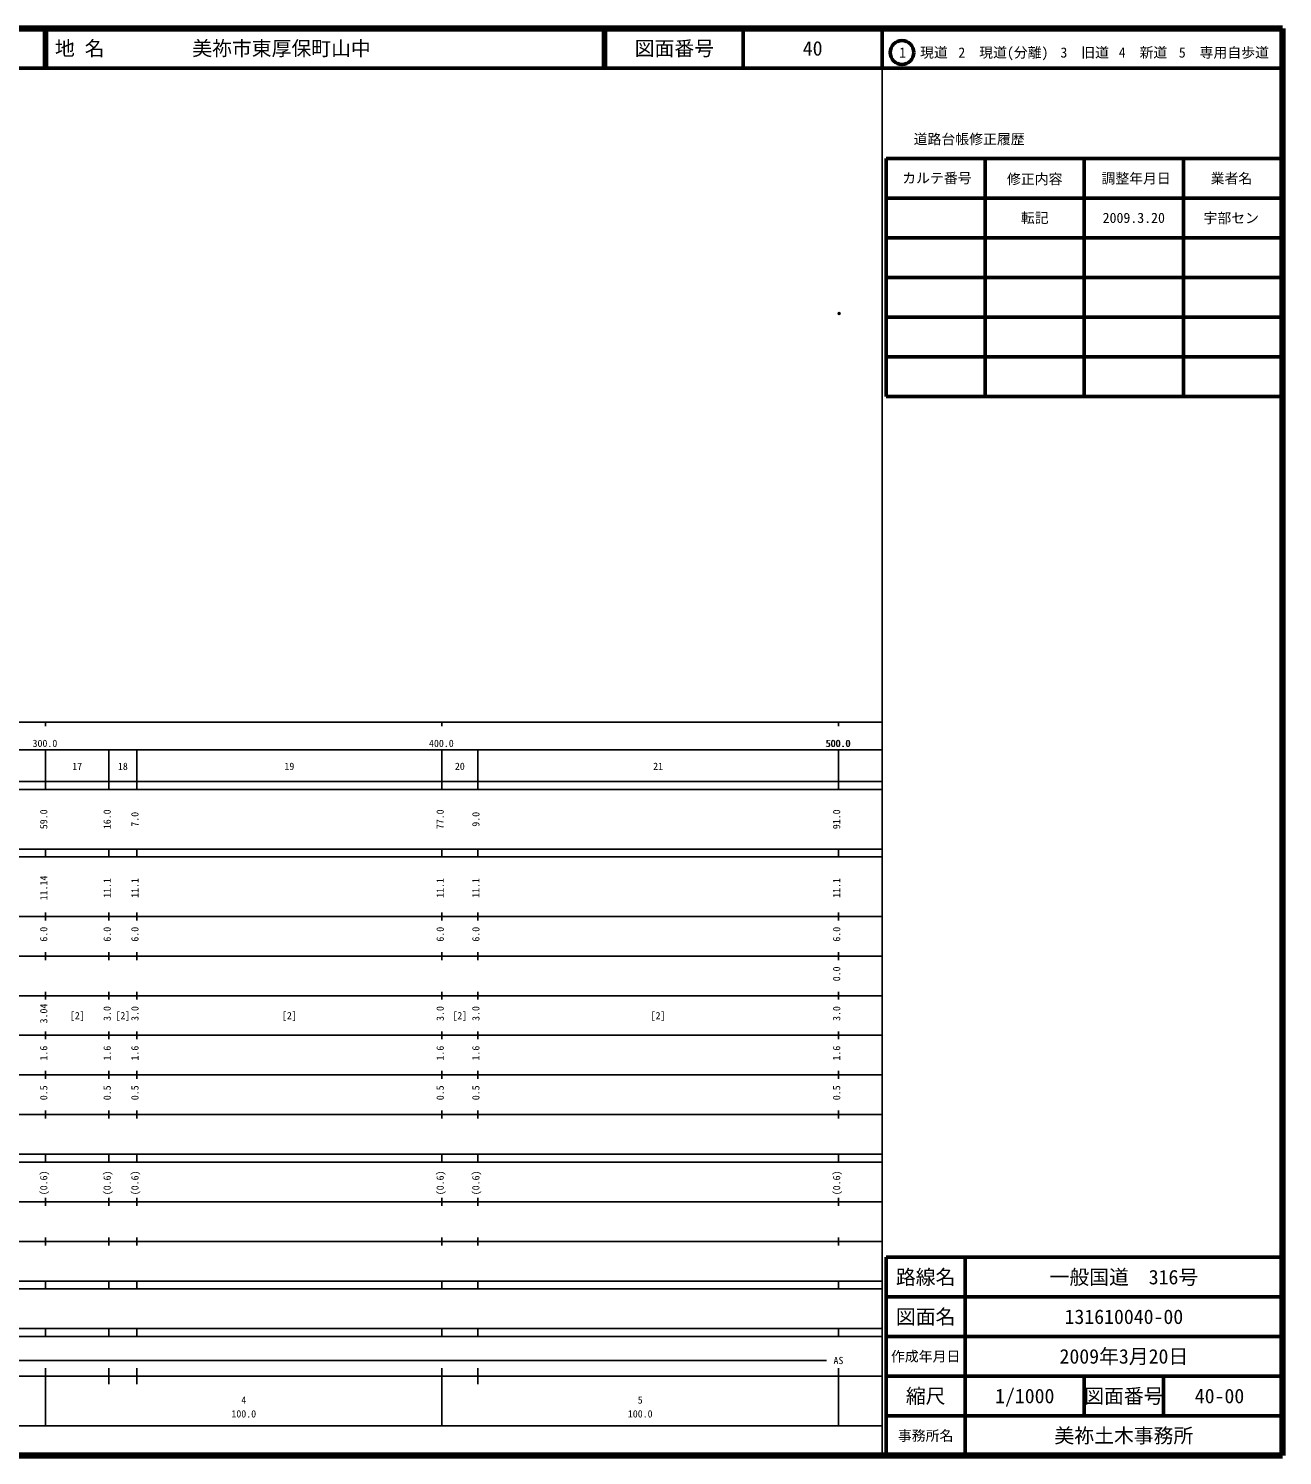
# Model space of a CAD drawing. Units: millimetres on the paper. Extents: x 40 to 680, y 20 to 380.
# Drawn here: x 363.7 to 680, y 20 to 380 of the extents above; entities that cross this region are included whole.
import ezdxf
from ezdxf.enums import TextEntityAlignment as Align

# ---------------------------------------------------------------- set-up
doc = ezdxf.new("R2010")
doc.units = ezdxf.units.MM
doc.header["$PDMODE"] = 32
doc.header["$PDSIZE"] = 0.5
doc.layers.add('M-OTRS', color=6, linetype='Continuous')
doc.layers.add('M-TTL-TXT', color=7, linetype='Continuous')
for name, color, linetype, lineweight in [('M-TTL', 2, 'Continuous', 140), ('M-TTL-BAND', 7, 'Continuous', 25), ('M-TTL-FRAM', 2, 'Continuous', 50), ('M-TTL-LINE', 7, 'Continuous', 50)]:
    doc.layers.add(name, color=color, linetype=linetype, lineweight=lineweight)
doc.styles.add('ＭＳ ゴシック', font='')
doc.styles.get('ＭＳ ゴシック').set_extended_font_data('MS Gothic')

msp = doc.modelspace()

# ---------------------------------------------------------------- linework, layer by layer
at = {"layer": 'M-OTRS'}
msp.add_point((568.163, 308.109), dxfattribs=at)
at = {"layer": 'M-TTL'}
for p, q in [((680, 380), (40, 380)), ((680, 20), (680, 380)), ((40, 20), (680, 20))]:
    msp.add_line(p, q, dxfattribs=at)
at = {"layer": 'M-TTL-BAND'}
for p, q in [((579, 20), (579, 370)), ((40, 205), (579, 205)), ((368, 205), (368, 204)), ((468, 205), (468, 204)), ((568, 205), (568, 204)), ((68, 198), (579, 198)), ((368, 188), (368, 198)), ((384, 188), (384, 198)), ((391, 188), (391, 198)), ((468, 188), (468, 198)), ((477, 188), (477, 198)), ((568, 188), (568, 198)), ((40, 190), (579, 190)), ((40, 188), (579, 188)), ((40, 173), (579, 173)), ((368, 171), (368, 173)), ((384, 171), (384, 173)), ((391, 171), (391, 173)), ((468, 171), (468, 173)), ((477, 171), (477, 173)), ((568, 171), (568, 173)), ((40, 171), (579, 171)), ((40, 156), (579, 156)), ((368, 155), (368, 157)), ((384, 155), (384, 157)), ((391, 155), (391, 157)), ((468, 155), (468, 157)), ((477, 155), (477, 157)), ((568, 155), (568, 157)), ((46, 146), (579, 146)), ((368, 145), (368, 147)), ((384, 145), (384, 147)), ((391, 145), (391, 147)), ((468, 145), (468, 147)), ((477, 145), (477, 147)), ((568, 145), (568, 147)), ((368, 135), (368, 137)), ((384, 135), (384, 137)), ((391, 135), (391, 137)), ((468, 135), (468, 137)), ((477, 135), (477, 137)), ((568, 135), (568, 137)), ((52, 136), (579, 136)), ((46, 126), (579, 126)), ((368, 125), (368, 127)), ((384, 125), (384, 127)), ((391, 125), (391, 127)), ((468, 125), (468, 127)), ((477, 125), (477, 127)), ((568, 125), (568, 127)), ((52, 116), (579, 116)), ((368, 115), (368, 117)), ((384, 115), (384, 117)), ((391, 115), (391, 117)), ((468, 115), (468, 117)), ((477, 115), (477, 117)), ((568, 115), (568, 117)), ((46, 106), (579, 106)), ((368, 105), (368, 107)), ((384, 105), (384, 107)), ((391, 105), (391, 107)), ((468, 105), (468, 107)), ((477, 105), (477, 107)), ((568, 105), (568, 107)), ((40, 96), (579, 96)), ((40, 94), (579, 94)), ((368, 94), (368, 96)), ((384, 94), (384, 96)), ((391, 94), (391, 96)), ((468, 94), (468, 96)), ((477, 94), (477, 96)), ((568, 94), (568, 96)), ((49, 84), (579, 84)), ((368, 83), (368, 85)), ((384, 83), (384, 85)), ((391, 83), (391, 85)), ((468, 83), (468, 85)), ((477, 83), (477, 85)), ((568, 83), (568, 85)), ((40, 74), (579, 74)), ((368, 73), (368, 75)), ((384, 73), (384, 75)), ((391, 73), (391, 75)), ((468, 73), (468, 75)), ((477, 73), (477, 75)), ((568, 73), (568, 75)), ((40, 64), (579, 64)), ((40, 62), (579, 62)), ((368, 62), (368, 64)), ((384, 62), (384, 64)), ((391, 62), (391, 64)), ((468, 62), (468, 64)), ((477, 62), (477, 64)), ((568, 62), (568, 64)), ((40, 52), (579, 52)), ((368, 50), (368, 52)), ((384, 50), (384, 52)), ((391, 50), (391, 52)), ((468, 50), (468, 52)), ((477, 50), (477, 52)), ((568, 50), (568, 52)), ((40, 50), (579, 50)), ((71, 44), (565, 44)), ((40, 40), (579, 40)), ((368, 27.5), (368, 42)), ((384, 38), (384, 42)), ((391, 38), (391, 42)), ((468, 27.5), (468, 42)), ((477, 38), (477, 42)), ((568, 27.5), (568, 42)), ((68, 27.5), (579, 27.5))]:
    msp.add_line(p, q, dxfattribs=at)
at = {"layer": 'M-TTL-FRAM'}
for p, q in [((580, 347.197), (580, 287.197)), ((580, 347.197), (680, 347.197)), ((580, 287.197), (680, 287.197)), ((680, 70), (580, 70)), ((580, 70), (580, 20))]:
    msp.add_line(p, q, dxfattribs=at)
at = {"layer": 'M-TTL-LINE'}
for p, q in [((367.75, 380), (367.75, 370)), ((368.25, 380), (368.25, 370)), ((508.747, 380), (508.747, 370)), ((509.247, 380), (509.247, 370)), ((543.997, 380), (543.997, 370)), ((579, 380), (579, 370)), ((40, 370), (680, 370)), ((605, 347.197), (605, 287.197)), ((630, 347.197), (630, 287.197)), ((655, 347.197), (655, 287.197)), ((580, 337.197), (680, 337.197)), ((580, 327.197), (680, 327.197)), ((580, 317.197), (680, 317.197)), ((580, 307.197), (680, 307.197)), ((580, 297.197), (680, 297.197)), ((600, 70), (600, 20)), ((680, 60), (580, 60)), ((680, 50), (580, 50)), ((680, 40), (580, 40)), ((630, 40), (630, 30)), ((650, 40), (650, 30)), ((680, 30), (580, 30))]:
    msp.add_line(p, q, dxfattribs=at)
msp.add_circle((584.031, 373.958), 3, dxfattribs=at)

# ---------------------------------------------------------------- texts
at = {"layer": 'M-TTL-BAND', "style": 'ＭＳ ゴシック'}
for s, p in [('300.0', (367.844, 198.195)), ('400.0', (467.844, 198.195)), ('500.0', (567.844, 198.195)), ('500.0', (568, 198.195)), ('17', (376, 192.405)), ('18', (387.5, 192.405)), ('19', (429.5, 192.405)), ('20', (472.5, 192.405)), ('21', (522.5, 192.405)), ('[2]', (376, 129.5)), ('[2]', (387.5, 129.5)), ('[2]', (429.5, 129.5)), ('[2]', (472.5, 129.5)), ('[2]', (522.5, 129.5)), ('AS', (568, 42.5)), ('4', (418, 32.523)), ('5', (518, 32.523)), ('100.0', (418, 29.033)), ('100.0', (518, 29.033))]:
    msp.add_text(s, height=1.833, dxfattribs=at).set_placement(p, align=Align.BOTTOM_CENTER)
for s, p in [('59.0', (369, 180.5)), ('16.0', (385, 180.5)), ('7.0', (392, 180.5)), ('77.0', (469, 180.5)), ('9.0', (478, 180.5)), ('91.0', (569, 180.5)), ('11.14', (369, 163.174)), ('11.1', (385, 163.174)), ('11.1', (392, 163.174)), ('11.1', (469, 163.174)), ('11.1', (478, 163.174)), ('11.1', (569, 163.174)), ('6.0', (369, 151.5)), ('6.0', (385, 151.5)), ('6.0', (392, 151.5)), ('6.0', (469, 151.5)), ('6.0', (478, 151.5)), ('6.0', (569, 151.5)), ('0.0', (569, 141.5)), ('3.04', (369, 131.5)), ('3.0', (385, 131.5)), ('3.0', (392, 131.5)), ('3.0', (469, 131.5)), ('3.0', (478, 131.5)), ('3.0', (569, 131.5)), ('1.6', (369, 121.5)), ('1.6', (385, 121.5)), ('1.6', (392, 121.5)), ('1.6', (469, 121.5)), ('1.6', (478, 121.5)), ('1.6', (569, 121.5)), ('0.5', (369, 111.5)), ('0.5', (385, 111.5)), ('0.5', (392, 111.5)), ('0.5', (469, 111.5)), ('0.5', (478, 111.5)), ('0.5', (569, 111.5)), ('(0.6)', (369, 88.764)), ('(0.6)', (385, 88.764)), ('(0.6)', (392, 88.764)), ('(0.6)', (469, 88.764)), ('(0.6)', (478, 88.764)), ('(0.6)', (569, 88.764))]:
    msp.add_text(s, height=1.833, rotation=90, dxfattribs=at).set_placement(p, align=Align.BOTTOM_CENTER)
at = {"layer": 'M-TTL-TXT', "style": 'ＭＳ ゴシック'}
for s, p in [('地 名', (370.38, 375)), ('美祢市東厚保町山中', (405.024, 375))]:
    msp.add_text(s, height=3.666, dxfattribs=at).set_placement(p, align=Align.MIDDLE_LEFT)
for s, height, p in [('図面番号', 3.666, (526.622, 375)), ('40', 3.666, (561.497, 375)), ('1\u3000現道', 2.566, (589.448, 373.958)), ('2\u3000現道(分離)', 2.566, (609.619, 373.958)), ('3\u3000旧道', 2.566, (630.121, 373.958)), ('4\u3000新道', 2.566, (644.824, 373.958)), ('5\u3000専用自歩道', 2.566, (665.228, 373.958)), ('道路台帳修正履歴', 2.566, (600.968, 352.113)), ('カルテ番号', 2.566, (592.839, 342.277)), ('修正内容', 2.566, (617.509, 342.023)), ('調整年月日', 2.566, (643.089, 342.197)), ('業者名', 2.566, (667.134, 342.197)), ('転記', 2.566, (617.5, 332.245)), ('2009.3.20', 2.566, (642.5, 332.245)), ('宇部セン', 2.566, (667.077, 332.189)), ('路線名', 3.666, (590, 65)), ('路線名', 3.666, (590, 65)), ('一般国道\u3000316号', 3.666, (640, 65)), ('図面名', 3.666, (590, 55)), ('図面名', 3.666, (590, 55)), ('131610040-00', 3.666, (640, 55)), ('2009年3月20日', 3.666, (640, 45)), ('作成年月日', 2.566, (590, 45)), ('作成年月日', 2.566, (590, 45)), ('縮尺', 3.666, (590, 35)), ('縮尺', 3.666, (590, 35)), ('1/1000', 3.666, (615, 35)), ('図面番号', 3.666, (640, 35)), ('図面番号', 3.666, (640, 35)), ('40-00', 3.666, (664.125, 35)), ('事務所名', 2.566, (590, 25)), ('事務所名', 2.566, (590, 25)), ('美祢土木事務所', 3.666, (640, 25))]:
    msp.add_text(s, height=height, dxfattribs=at).set_placement(p, align=Align.MIDDLE_CENTER)

doc.saveas('drawing.dxf')
